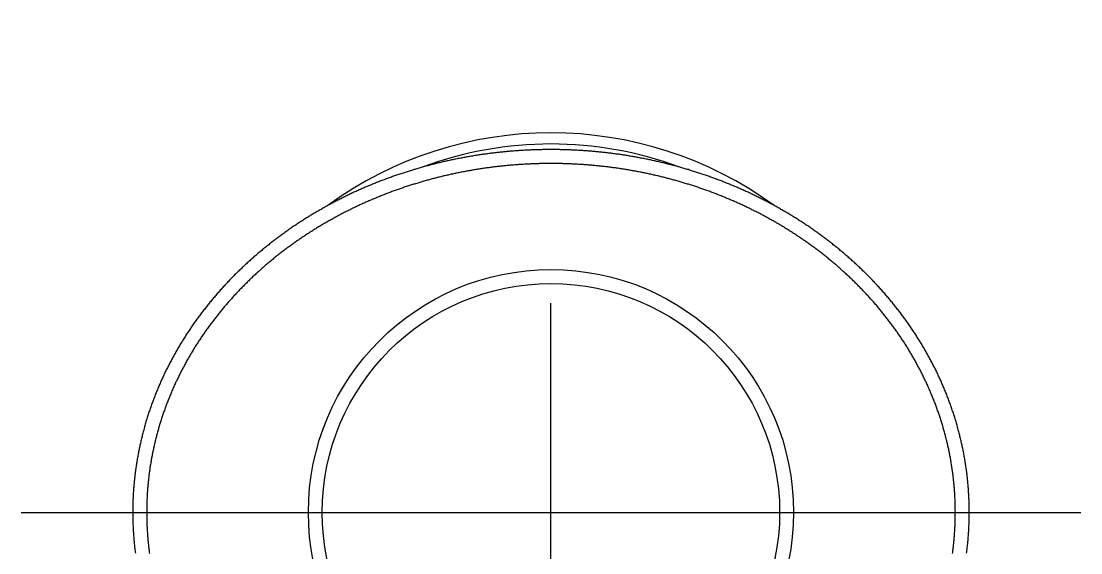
# Model space of a CAD drawing. Extents: x -35.3 to 52.3, y -45.8 to 8.8.
# Drawn here: x 33.31 to 52.31, y -0.72 to 8.8 of the extents above; entities that cross this region are included whole.
import ezdxf

# ---------------------------------------------------------------- set-up
doc = ezdxf.new("R2010")
doc.units = 0
doc.linetypes.add('CENTER', pattern=[50.8, 31.75, -6.35, 6.35, -6.35])
doc.layers.get('0').update_dxf_attribs({"linetype": 'CONTINUOUS'})
doc.layers.add('CENTER', color=1, linetype='CENTER')

msp = doc.modelspace()

# ---------------------------------------------------------------- linework, layer by layer
at = {"color": 7}
for points in [[(50.267, -0.729, 0), (50.27, -0.709, 0), (50.272, -0.688, 0), (50.275, -0.668, 0), (50.277, -0.648, 0), (50.279, -0.627, 0), (50.282, -0.607, 0), (50.284, -0.587, 0), (50.286, -0.566, 0), (50.288, -0.546, 0), (50.29, -0.525, 0), (50.292, -0.505, 0), (50.294, -0.485, 0), (50.295, -0.464, 0), (50.297, -0.444, 0), (50.298, -0.423, 0), (50.3, -0.403, 0), (50.301, -0.383, 0), (50.303, -0.362, 0), (50.304, -0.342, 0), (50.305, -0.321, 0), (50.306, -0.301, 0), (50.307, -0.281, 0), (50.308, -0.26, 0), (50.309, -0.24, 0), (50.31, -0.219, 0), (50.311, -0.199, 0), (50.312, -0.179, 0), (50.312, -0.158, 0), (50.313, -0.138, 0), (50.313, -0.117, 0), (50.314, -0.097, 0), (50.314, -0.076, 0), (50.314, -0.056, 0), (50.314, -0.036, 0), (50.314, -0.015, 0), (50.314, 0.005, 0), (50.314, 0.026, 0), (50.314, 0.046, 0), (50.314, 0.067, 0), (50.314, 0.087, 0), (50.313, 0.107, 0), (50.313, 0.128, 0), (50.312, 0.148, 0), (50.312, 0.169, 0), (50.311, 0.189, 0), (50.311, 0.209, 0), (50.31, 0.23, 0), (50.309, 0.25, 0), (50.308, 0.271, 0), (50.307, 0.291, 0), (50.306, 0.311, 0), (50.305, 0.332, 0), (50.303, 0.352, 0), (50.302, 0.372, 0), (50.301, 0.393, 0), (50.299, 0.413, 0), (50.298, 0.434, 0), (50.296, 0.454, 0), (50.294, 0.474, 0), (50.293, 0.495, 0), (50.291, 0.515, 0), (50.289, 0.535, 0), (50.287, 0.556, 0), (50.285, 0.576, 0), (50.283, 0.596, 0), (50.281, 0.617, 0), (50.278, 0.637, 0), (50.276, 0.657, 0), (50.274, 0.677, 0), (50.271, 0.698, 0), (50.269, 0.718, 0), (50.266, 0.738, 0), (50.263, 0.759, 0), (50.26, 0.779, 0), (50.258, 0.799, 0), (50.255, 0.819, 0), (50.252, 0.84, 0), (50.249, 0.86, 0), (50.245, 0.88, 0), (50.242, 0.9, 0), (50.239, 0.92, 0), (50.236, 0.941, 0), (50.232, 0.961, 0), (50.228, 0.981, 0), (50.225, 1.001, 0), (50.221, 1.021, 0), (50.218, 1.041, 0), (50.214, 1.061, 0), (50.21, 1.082, 0), (50.206, 1.102, 0), (50.202, 1.122, 0), (50.198, 1.142, 0), (50.194, 1.162, 0), (50.189, 1.182, 0), (50.185, 1.202, 0), (50.181, 1.222, 0), (50.176, 1.242, 0), (50.172, 1.262, 0), (50.167, 1.282, 0), (50.162, 1.302, 0), (50.158, 1.322, 0), (50.153, 1.342, 0), (50.148, 1.361, 0), (50.143, 1.381, 0), (50.138, 1.401, 0), (50.133, 1.421, 0), (50.128, 1.441, 0), (50.123, 1.461, 0), (50.117, 1.481, 0), (50.112, 1.5, 0), (50.106, 1.52, 0), (50.101, 1.54, 0), (50.095, 1.56, 0), (50.09, 1.579, 0), (50.084, 1.599, 0), (50.078, 1.619, 0), (50.072, 1.638, 0), (50.066, 1.658, 0), (50.06, 1.677, 0), (50.054, 1.697, 0), (50.048, 1.717, 0), (50.042, 1.736, 0), (50.036, 1.756, 0), (50.029, 1.775, 0), (50.023, 1.795, 0), (50.016, 1.814, 0), (50.01, 1.833, 0), (50.003, 1.853, 0), (49.997, 1.872, 0), (49.99, 1.892, 0), (49.983, 1.911, 0), (49.976, 1.93, 0), (49.969, 1.95, 0), (49.962, 1.969, 0), (49.955, 1.988, 0), (49.948, 2.007, 0), (49.941, 2.026, 0), (49.933, 2.046, 0), (49.926, 2.065, 0), (49.919, 2.084, 0), (49.911, 2.103, 0), (49.904, 2.122, 0), (49.896, 2.141, 0), (49.888, 2.16, 0), (49.88, 2.179, 0), (49.873, 2.198, 0), (49.865, 2.217, 0), (49.857, 2.236, 0), (49.849, 2.255, 0), (49.841, 2.273, 0), (49.833, 2.292, 0), (49.824, 2.311, 0), (49.816, 2.33, 0), (49.808, 2.348, 0), (49.799, 2.367, 0), (49.791, 2.386, 0), (49.782, 2.404, 0), (49.774, 2.423, 0), (49.765, 2.442, 0), (49.757, 2.46, 0), (49.748, 2.479, 0), (49.739, 2.497, 0), (49.73, 2.516, 0), (49.721, 2.534, 0), (49.712, 2.552, 0), (49.703, 2.571, 0), (49.694, 2.589, 0), (49.685, 2.607, 0), (49.675, 2.626, 0), (49.666, 2.644, 0), (49.657, 2.662, 0), (49.647, 2.68, 0), (49.638, 2.698, 0), (49.628, 2.716, 0), (49.618, 2.734, 0), (49.609, 2.752, 0), (49.599, 2.77, 0), (49.589, 2.788, 0), (49.58, 2.806, 0), (49.57, 2.824, 0), (49.56, 2.842, 0), (49.55, 2.86, 0), (49.539, 2.877, 0), (49.529, 2.895, 0), (49.519, 2.913, 0), (49.509, 2.93, 0), (49.499, 2.948, 0), (49.488, 2.966, 0), (49.478, 2.983, 0), (49.467, 3.001, 0), (49.457, 3.018, 0), (49.446, 3.036, 0), (49.436, 3.053, 0), (49.425, 3.07, 0), (49.414, 3.088, 0), (49.403, 3.105, 0), (49.392, 3.122, 0), (49.382, 3.139, 0), (49.371, 3.157, 0), (49.36, 3.174, 0), (49.349, 3.191, 0), (49.337, 3.208, 0), (49.326, 3.225, 0), (49.315, 3.242, 0), (49.304, 3.259, 0), (49.292, 3.276, 0), (49.281, 3.293, 0), (49.27, 3.309, 0), (49.258, 3.326, 0), (49.247, 3.343, 0), (49.235, 3.36, 0), (49.223, 3.376, 0), (49.212, 3.393, 0), (49.2, 3.409, 0), (49.188, 3.426, 0), (49.176, 3.443, 0), (49.164, 3.459, 0), (49.152, 3.475, 0), (49.14, 3.492, 0), (49.128, 3.508, 0), (49.116, 3.524, 0), (49.104, 3.541, 0), (49.092, 3.557, 0), (49.08, 3.573, 0), (49.067, 3.589, 0), (49.055, 3.605, 0), (49.043, 3.621, 0), (49.03, 3.637, 0), (49.018, 3.653, 0), (49.005, 3.669, 0), (48.993, 3.685, 0), (48.98, 3.701, 0), (48.967, 3.717, 0), (48.955, 3.733, 0), (48.942, 3.748, 0), (48.929, 3.764, 0), (48.916, 3.78, 0), (48.903, 3.795, 0), (48.89, 3.811, 0), (48.877, 3.826, 0), (48.864, 3.842, 0), (48.851, 3.857, 0), (48.838, 3.873, 0), (48.825, 3.888, 0), (48.812, 3.903, 0), (48.798, 3.919, 0), (48.785, 3.934, 0), (48.772, 3.949, 0), (48.758, 3.964, 0), (48.745, 3.979, 0), (48.731, 3.994, 0), (48.718, 4.01, 0), (48.704, 4.025, 0), (48.69, 4.039, 0), (48.677, 4.054, 0), (48.663, 4.069, 0), (48.649, 4.084, 0), (48.635, 4.099, 0), (48.621, 4.114, 0), (48.608, 4.128, 0), (48.594, 4.143, 0), (48.58, 4.158, 0), (48.566, 4.172, 0), (48.551, 4.187, 0), (48.537, 4.201, 0), (48.523, 4.216, 0), (48.509, 4.23, 0), (48.495, 4.244, 0), (48.48, 4.259, 0), (48.466, 4.273, 0), (48.452, 4.287, 0), (48.437, 4.301, 0), (48.423, 4.316, 0), (48.408, 4.33, 0), (48.394, 4.344, 0), (48.379, 4.358, 0), (48.365, 4.372, 0), (48.35, 4.386, 0), (48.335, 4.4, 0), (48.321, 4.413, 0), (48.306, 4.427, 0), (48.291, 4.441, 0), (48.276, 4.455, 0), (48.261, 4.468, 0), (48.246, 4.482, 0), (48.231, 4.496, 0), (48.216, 4.509, 0), (48.201, 4.523, 0), (48.186, 4.536, 0), (48.171, 4.55, 0), (48.156, 4.563, 0), (48.141, 4.576, 0), (48.125, 4.59, 0), (48.11, 4.603, 0), (48.095, 4.616, 0), (48.079, 4.629, 0), (48.064, 4.642, 0), (48.048, 4.655, 0), (48.033, 4.668, 0), (48.017, 4.681, 0), (48.002, 4.694, 0), (47.986, 4.707, 0), (47.971, 4.72, 0), (47.955, 4.733, 0), (47.939, 4.746, 0), (47.924, 4.758, 0), (47.908, 4.771, 0), (47.892, 4.784, 0), (47.876, 4.796, 0), (47.86, 4.809, 0), (47.844, 4.821, 0), (47.828, 4.834, 0), (47.812, 4.846, 0), (47.797, 4.859, 0), (47.781, 4.871, 0), (47.764, 4.883, 0), (47.748, 4.896, 0), (47.732, 4.908, 0), (47.716, 4.92, 0), (47.7, 4.932, 0), (47.684, 4.944, 0), (47.667, 4.956, 0), (47.651, 4.968, 0), (47.635, 4.98, 0), (47.618, 4.992, 0), (47.602, 5.004, 0), (47.585, 5.015, 0), (47.569, 5.027, 0), (47.552, 5.039, 0), (47.536, 5.05, 0), (47.519, 5.062, 0), (47.503, 5.074, 0), (47.486, 5.085, 0), (47.469, 5.097, 0), (47.453, 5.108, 0), (47.436, 5.119, 0), (47.419, 5.131, 0), (47.402, 5.142, 0), (47.386, 5.153, 0), (47.369, 5.164, 0), (47.352, 5.176, 0), (47.335, 5.187, 0), (47.318, 5.198, 0), (47.301, 5.209, 0), (47.284, 5.22, 0), (47.267, 5.231, 0), (47.25, 5.241, 0), (47.233, 5.252, 0), (47.216, 5.263, 0), (47.199, 5.274, 0), (47.181, 5.284, 0), (47.164, 5.295, 0), (47.147, 5.306, 0), (47.13, 5.316, 0), (47.113, 5.327, 0), (47.095, 5.337, 0), (47.078, 5.348, 0), (47.061, 5.358, 0), (47.043, 5.368, 0), (47.026, 5.378, 0), (47.008, 5.389, 0), (46.991, 5.399, 0), (46.974, 5.409, 0), (46.956, 5.419, 0), (46.938, 5.429, 0), (46.921, 5.439, 0), (46.903, 5.449, 0), (46.886, 5.459, 0), (46.868, 5.469, 0), (46.85, 5.479, 0), (46.833, 5.488, 0), (46.815, 5.498, 0), (46.797, 5.508, 0), (46.78, 5.517, 0), (46.762, 5.527, 0), (46.744, 5.536, 0), (46.726, 5.546, 0), (46.708, 5.555, 0), (46.691, 5.565, 0), (46.673, 5.574, 0), (46.655, 5.583, 0), (46.637, 5.592, 0), (46.619, 5.602, 0), (46.601, 5.611, 0), (46.583, 5.62, 0), (46.565, 5.629, 0), (46.547, 5.638, 0), (46.529, 5.647, 0), (46.511, 5.656, 0), (46.493, 5.665, 0), (46.474, 5.673, 0), (46.456, 5.682, 0), (46.438, 5.691, 0), (46.42, 5.7, 0), (46.402, 5.708, 0), (46.383, 5.717, 0), (46.365, 5.725, 0), (46.347, 5.734, 0), (46.329, 5.742, 0), (46.31, 5.751, 0), (46.292, 5.759, 0), (46.274, 5.767, 0), (46.255, 5.776, 0), (46.237, 5.784, 0), (46.219, 5.792, 0), (46.2, 5.8, 0), (46.182, 5.808, 0), (46.163, 5.816, 0), (46.145, 5.824, 0), (46.126, 5.832, 0), (46.108, 5.84, 0), (46.089, 5.848, 0), (46.071, 5.855, 0), (46.052, 5.863, 0), (46.034, 5.871, 0), (46.015, 5.878, 0), (45.996, 5.886, 0), (45.978, 5.894, 0), (45.959, 5.901, 0), (45.94, 5.909, 0), (45.922, 5.916, 0), (45.903, 5.923, 0), (45.884, 5.931, 0), (45.865, 5.938, 0), (45.847, 5.945, 0), (45.828, 5.952, 0), (45.809, 5.959, 0), (45.79, 5.966, 0), (45.772, 5.973, 0), (45.753, 5.98, 0), (45.734, 5.987, 0), (45.715, 5.994, 0), (45.696, 6.001, 0), (45.677, 6.008, 0), (45.658, 6.015, 0), (45.639, 6.021, 0), (45.62, 6.028, 0), (45.602, 6.035, 0), (45.583, 6.041, 0), (45.563, 6.048, 0), (45.544, 6.054, 0), (45.526, 6.061, 0), (45.506, 6.067, 0), (45.487, 6.073, 0), (45.468, 6.079, 0), (45.449, 6.086, 0), (45.43, 6.092, 0), (45.411, 6.098, 0), (45.392, 6.104, 0), (45.373, 6.11, 0), (45.354, 6.116, 0), (45.334, 6.122, 0), (45.315, 6.128, 0), (45.296, 6.134, 0), (45.277, 6.14, 0), (45.258, 6.145, 0), (45.238, 6.151, 0), (45.219, 6.157, 0), (45.2, 6.162, 0), (45.181, 6.168, 0), (45.161, 6.174, 0), (45.142, 6.179, 0), (45.123, 6.185, 0), (45.103, 6.19, 0), (45.084, 6.195, 0), (45.065, 6.201, 0), (45.045, 6.206, 0), (45.026, 6.211, 0), (45.007, 6.216, 0), (44.987, 6.221, 0), (44.968, 6.226, 0), (44.948, 6.231, 0), (44.929, 6.236, 0), (44.909, 6.241, 0), (44.89, 6.246, 0), (44.87, 6.251, 0), (44.851, 6.256, 0), (44.831, 6.261, 0), (44.812, 6.265, 0), (44.792, 6.27, 0), (44.773, 6.274, 0), (44.753, 6.279, 0), (44.734, 6.284, 0), (44.714, 6.288, 0), (44.695, 6.292, 0), (44.675, 6.297, 0), (44.656, 6.301, 0), (44.636, 6.305, 0), (44.616, 6.31, 0), (44.597, 6.314, 0), (44.577, 6.318, 0), (44.557, 6.322, 0), (44.538, 6.326, 0), (44.518, 6.33, 0), (44.498, 6.334, 0), (44.479, 6.338, 0), (44.459, 6.342, 0), (44.439, 6.346, 0), (44.42, 6.349, 0), (44.4, 6.353, 0), (44.38, 6.357, 0), (44.361, 6.36, 0), (44.341, 6.364, 0), (44.321, 6.367, 0), (44.301, 6.371, 0), (44.282, 6.374, 0), (44.262, 6.378, 0), (44.242, 6.381, 0), (44.222, 6.384, 0), (44.203, 6.388, 0), (44.183, 6.391, 0), (44.163, 6.394, 0), (44.143, 6.397, 0), (44.123, 6.4, 0), (44.103, 6.403, 0), (44.084, 6.406, 0), (44.064, 6.409, 0), (44.044, 6.412, 0), (44.024, 6.415, 0), (44.004, 6.418, 0), (43.984, 6.42, 0), (43.964, 6.423, 0), (43.944, 6.426, 0), (43.925, 6.428, 0), (43.905, 6.431, 0), (43.885, 6.433, 0), (43.865, 6.436, 0), (43.845, 6.438, 0), (43.825, 6.441, 0), (43.805, 6.443, 0), (43.785, 6.445, 0), (43.765, 6.448, 0), (43.745, 6.45, 0), (43.725, 6.452, 0), (43.706, 6.454, 0), (43.685, 6.456, 0), (43.666, 6.458, 0), (43.646, 6.46, 0), (43.626, 6.462, 0), (43.606, 6.464, 0), (43.586, 6.466, 0), (43.566, 6.467, 0), (43.546, 6.469, 0), (43.526, 6.471, 0), (43.506, 6.472, 0), (43.486, 6.474, 0), (43.466, 6.475, 0), (43.446, 6.477, 0), (43.426, 6.478, 0), (43.406, 6.48, 0), (43.386, 6.481, 0), (43.366, 6.482, 0), (43.346, 6.484, 0), (43.326, 6.485, 0), (43.306, 6.486, 0), (43.286, 6.487, 0), (43.266, 6.488, 0), (43.246, 6.489, 0), (43.225, 6.49, 0), (43.206, 6.491, 0), (43.185, 6.492, 0), (43.165, 6.493, 0), (43.145, 6.494, 0), (43.125, 6.494, 0), (43.105, 6.495, 0), (43.085, 6.496, 0), (43.065, 6.496, 0), (43.045, 6.497, 0), (43.025, 6.497, 0), (43.005, 6.498, 0), (42.985, 6.498, 0), (42.965, 6.499, 0), (42.945, 6.499, 0), (42.925, 6.499, 0), (42.905, 6.5, 0), (42.885, 6.5, 0), (42.865, 6.5, 0), (42.845, 6.5, 0), (42.825, 6.5, 0), (42.804, 6.5, 0), (42.784, 6.5, 0), (42.764, 6.5, 0), (42.744, 6.5, 0), (42.724, 6.5, 0), (42.704, 6.499, 0), (42.684, 6.499, 0), (42.664, 6.499, 0), (42.644, 6.498, 0), (42.624, 6.498, 0), (42.604, 6.497, 0), (42.584, 6.497, 0), (42.564, 6.496, 0), (42.544, 6.496, 0), (42.524, 6.495, 0), (42.504, 6.494, 0), (42.484, 6.494, 0), (42.464, 6.493, 0), (42.444, 6.492, 0), (42.423, 6.491, 0), (42.403, 6.49, 0), (42.383, 6.489, 0), (42.363, 6.488, 0), (42.343, 6.487, 0), (42.323, 6.486, 0), (42.303, 6.485, 0), (42.283, 6.484, 0), (42.263, 6.482, 0), (42.243, 6.481, 0), (42.223, 6.48, 0), (42.203, 6.478, 0), (42.183, 6.477, 0), (42.163, 6.475, 0), (42.143, 6.474, 0), (42.123, 6.472, 0), (42.103, 6.471, 0), (42.083, 6.469, 0), (42.063, 6.467, 0), (42.043, 6.466, 0), (42.023, 6.464, 0), (42.003, 6.462, 0), (41.983, 6.46, 0), (41.963, 6.458, 0), (41.943, 6.456, 0), (41.923, 6.454, 0), (41.904, 6.452, 0), (41.883, 6.45, 0), (41.864, 6.448, 0), (41.844, 6.445, 0), (41.824, 6.443, 0), (41.804, 6.441, 0), (41.784, 6.438, 0), (41.764, 6.436, 0), (41.744, 6.433, 0), (41.724, 6.431, 0), (41.704, 6.428, 0), (41.684, 6.426, 0), (41.664, 6.423, 0), (41.645, 6.42, 0), (41.625, 6.418, 0), (41.605, 6.415, 0), (41.585, 6.412, 0), (41.565, 6.409, 0), (41.545, 6.406, 0), (41.526, 6.403, 0), (41.506, 6.4, 0), (41.486, 6.397, 0), (41.466, 6.394, 0), (41.446, 6.391, 0), (41.426, 6.388, 0), (41.407, 6.384, 0), (41.387, 6.381, 0), (41.367, 6.378, 0), (41.347, 6.374, 0), (41.328, 6.371, 0), (41.308, 6.367, 0), (41.288, 6.364, 0), (41.268, 6.36, 0), (41.249, 6.357, 0), (41.229, 6.353, 0), (41.209, 6.349, 0), (41.19, 6.346, 0), (41.17, 6.342, 0), (41.15, 6.338, 0), (41.13, 6.334, 0), (41.111, 6.33, 0), (41.091, 6.326, 0), (41.072, 6.322, 0), (41.052, 6.318, 0), (41.032, 6.314, 0), (41.013, 6.31, 0), (40.993, 6.305, 0), (40.973, 6.301, 0), (40.954, 6.297, 0), (40.934, 6.292, 0), (40.915, 6.288, 0), (40.895, 6.284, 0), (40.876, 6.279, 0), (40.856, 6.274, 0), (40.837, 6.27, 0), (40.817, 6.265, 0), (40.797, 6.261, 0), (40.778, 6.256, 0), (40.758, 6.251, 0), (40.739, 6.246, 0), (40.719, 6.241, 0), (40.7, 6.236, 0), (40.681, 6.231, 0), (40.661, 6.226, 0), (40.642, 6.221, 0), (40.622, 6.216, 0), (40.603, 6.211, 0), (40.584, 6.206, 0), (40.564, 6.201, 0), (40.545, 6.195, 0), (40.526, 6.19, 0), (40.506, 6.185, 0), (40.487, 6.179, 0), (40.468, 6.174, 0), (40.448, 6.168, 0), (40.429, 6.162, 0), (40.41, 6.157, 0), (40.391, 6.151, 0), (40.371, 6.145, 0), (40.352, 6.14, 0), (40.333, 6.134, 0), (40.314, 6.128, 0), (40.294, 6.122, 0), (40.275, 6.116, 0), (40.256, 6.11, 0), (40.237, 6.104, 0), (40.218, 6.098, 0), (40.199, 6.092, 0), (40.18, 6.086, 0), (40.161, 6.079, 0), (40.142, 6.073, 0), (40.123, 6.067, 0), (40.103, 6.061, 0), (40.084, 6.054, 0), (40.065, 6.048, 0), (40.046, 6.041, 0), (40.027, 6.035, 0), (40.008, 6.028, 0), (39.989, 6.021, 0), (39.971, 6.015, 0), (39.952, 6.008, 0), (39.933, 6.001, 0), (39.914, 5.994, 0), (39.895, 5.987, 0), (39.876, 5.98, 0), (39.857, 5.973, 0), (39.839, 5.966, 0), (39.82, 5.959, 0), (39.801, 5.952, 0), (39.782, 5.945, 0), (39.763, 5.938, 0), (39.745, 5.931, 0), (39.726, 5.923, 0), (39.707, 5.916, 0), (39.688, 5.909, 0), (39.67, 5.901, 0), (39.651, 5.894, 0), (39.633, 5.886, 0), (39.614, 5.878, 0), (39.595, 5.871, 0), (39.577, 5.863, 0), (39.558, 5.855, 0), (39.54, 5.848, 0), (39.521, 5.84, 0), (39.502, 5.832, 0), (39.484, 5.824, 0), (39.466, 5.816, 0), (39.447, 5.808, 0), (39.429, 5.8, 0), (39.41, 5.792, 0), (39.392, 5.784, 0), (39.373, 5.776, 0), (39.355, 5.767, 0), (39.337, 5.759, 0), (39.318, 5.751, 0), (39.3, 5.742, 0), (39.282, 5.734, 0), (39.264, 5.725, 0), (39.245, 5.717, 0), (39.227, 5.708, 0), (39.209, 5.7, 0), (39.191, 5.691, 0), (39.173, 5.682, 0), (39.154, 5.673, 0), (39.136, 5.665, 0), (39.118, 5.656, 0), (39.1, 5.647, 0), (39.082, 5.638, 0), (39.064, 5.629, 0), (39.046, 5.62, 0), (39.028, 5.611, 0), (39.01, 5.602, 0), (38.992, 5.593, 0), (38.974, 5.583, 0), (38.956, 5.574, 0), (38.938, 5.565, 0), (38.921, 5.555, 0), (38.903, 5.546, 0), (38.885, 5.536, 0), (38.867, 5.527, 0), (38.849, 5.517, 0), (38.832, 5.508, 0), (38.814, 5.498, 0), (38.796, 5.488, 0), (38.779, 5.479, 0), (38.761, 5.469, 0), (38.743, 5.459, 0), (38.726, 5.449, 0), (38.708, 5.439, 0), (38.691, 5.429, 0), (38.673, 5.419, 0), (38.656, 5.409, 0), (38.638, 5.399, 0), (38.62, 5.389, 0), (38.603, 5.379, 0), (38.586, 5.368, 0), (38.568, 5.358, 0), (38.551, 5.348, 0), (38.534, 5.337, 0), (38.516, 5.327, 0), (38.499, 5.316, 0), (38.482, 5.306, 0), (38.465, 5.295, 0), (38.447, 5.284, 0), (38.43, 5.274, 0), (38.413, 5.263, 0), (38.396, 5.252, 0), (38.379, 5.241, 0), (38.362, 5.231, 0), (38.345, 5.22, 0), (38.328, 5.209, 0), (38.311, 5.198, 0), (38.294, 5.187, 0), (38.277, 5.176, 0), (38.26, 5.164, 0), (38.243, 5.153, 0), (38.227, 5.142, 0), (38.21, 5.131, 0), (38.193, 5.119, 0), (38.176, 5.108, 0), (38.16, 5.097, 0), (38.143, 5.085, 0), (38.126, 5.074, 0), (38.11, 5.062, 0), (38.093, 5.05, 0), (38.077, 5.039, 0), (38.06, 5.027, 0), (38.044, 5.015, 0), (38.027, 5.004, 0), (38.011, 4.992, 0), (37.994, 4.98, 0), (37.978, 4.968, 0), (37.962, 4.956, 0), (37.945, 4.944, 0), (37.929, 4.932, 0), (37.913, 4.92, 0), (37.897, 4.908, 0), (37.881, 4.895, 0), (37.864, 4.883, 0), (37.849, 4.871, 0), (37.832, 4.859, 0), (37.816, 4.846, 0), (37.8, 4.834, 0), (37.785, 4.821, 0), (37.769, 4.809, 0), (37.753, 4.796, 0), (37.737, 4.784, 0), (37.721, 4.771, 0), (37.705, 4.758, 0), (37.69, 4.746, 0), (37.674, 4.733, 0), (37.658, 4.72, 0), (37.643, 4.707, 0), (37.627, 4.694, 0), (37.611, 4.681, 0), (37.596, 4.669, 0), (37.581, 4.655, 0), (37.565, 4.642, 0), (37.55, 4.629, 0), (37.534, 4.616, 0), (37.519, 4.603, 0), (37.504, 4.59, 0), (37.488, 4.576, 0), (37.473, 4.563, 0), (37.458, 4.55, 0), (37.443, 4.536, 0), (37.428, 4.523, 0), (37.413, 4.509, 0), (37.398, 4.496, 0), (37.383, 4.482, 0), (37.368, 4.468, 0), (37.353, 4.455, 0), (37.338, 4.441, 0), (37.323, 4.427, 0), (37.308, 4.413, 0), (37.294, 4.4, 0), (37.279, 4.386, 0), (37.264, 4.372, 0), (37.25, 4.358, 0), (37.235, 4.344, 0), (37.221, 4.33, 0), (37.206, 4.316, 0), (37.192, 4.301, 0), (37.177, 4.287, 0), (37.163, 4.273, 0), (37.148, 4.259, 0), (37.134, 4.244, 0), (37.12, 4.23, 0), (37.106, 4.216, 0), (37.092, 4.201, 0), (37.078, 4.187, 0), (37.063, 4.172, 0), (37.049, 4.158, 0), (37.035, 4.143, 0), (37.021, 4.128, 0), (37.008, 4.114, 0), (36.994, 4.099, 0), (36.98, 4.084, 0), (36.966, 4.069, 0), (36.952, 4.054, 0), (36.939, 4.039, 0), (36.925, 4.025, 0), (36.911, 4.01, 0), (36.898, 3.994, 0), (36.884, 3.979, 0), (36.871, 3.964, 0), (36.857, 3.949, 0), (36.844, 3.934, 0), (36.831, 3.919, 0), (36.817, 3.903, 0), (36.804, 3.888, 0), (36.791, 3.873, 0), (36.778, 3.857, 0), (36.765, 3.842, 0), (36.752, 3.826, 0), (36.739, 3.811, 0), (36.726, 3.795, 0), (36.713, 3.78, 0), (36.7, 3.764, 0), (36.687, 3.748, 0), (36.674, 3.733, 0), (36.662, 3.717, 0), (36.649, 3.701, 0), (36.636, 3.685, 0), (36.624, 3.669, 0), (36.611, 3.653, 0), (36.599, 3.637, 0), (36.586, 3.621, 0), (36.574, 3.605, 0), (36.562, 3.589, 0), (36.549, 3.573, 0), (36.537, 3.557, 0), (36.525, 3.541, 0), (36.513, 3.524, 0), (36.501, 3.508, 0), (36.489, 3.492, 0), (36.477, 3.475, 0), (36.465, 3.459, 0), (36.453, 3.442, 0), (36.441, 3.426, 0), (36.429, 3.409, 0), (36.417, 3.393, 0), (36.406, 3.376, 0), (36.394, 3.36, 0), (36.382, 3.343, 0), (36.371, 3.326, 0), (36.359, 3.309, 0), (36.348, 3.292, 0), (36.337, 3.276, 0), (36.325, 3.259, 0), (36.314, 3.242, 0), (36.303, 3.225, 0), (36.291, 3.208, 0), (36.28, 3.191, 0), (36.269, 3.174, 0), (36.258, 3.156, 0), (36.247, 3.139, 0), (36.236, 3.122, 0), (36.225, 3.105, 0), (36.215, 3.088, 0), (36.204, 3.07, 0), (36.193, 3.053, 0), (36.183, 3.035, 0), (36.172, 3.018, 0), (36.161, 3.001, 0), (36.151, 2.983, 0), (36.141, 2.966, 0), (36.13, 2.948, 0), (36.12, 2.93, 0), (36.11, 2.913, 0), (36.099, 2.895, 0), (36.089, 2.877, 0), (36.079, 2.86, 0), (36.069, 2.842, 0), (36.059, 2.824, 0), (36.049, 2.806, 0), (36.039, 2.788, 0), (36.03, 2.77, 0), (36.02, 2.752, 0), (36.01, 2.734, 0), (36.001, 2.716, 0), (35.991, 2.698, 0), (35.982, 2.68, 0), (35.972, 2.662, 0), (35.963, 2.644, 0), (35.953, 2.625, 0), (35.944, 2.607, 0), (35.935, 2.589, 0), (35.926, 2.571, 0), (35.917, 2.552, 0), (35.908, 2.534, 0), (35.899, 2.516, 0), (35.89, 2.497, 0), (35.881, 2.479, 0), (35.872, 2.46, 0), (35.864, 2.442, 0), (35.855, 2.423, 0), (35.846, 2.404, 0), (35.838, 2.386, 0), (35.83, 2.367, 0), (35.821, 2.349, 0), (35.813, 2.33, 0), (35.804, 2.311, 0), (35.796, 2.292, 0), (35.788, 2.273, 0), (35.78, 2.255, 0), (35.772, 2.236, 0), (35.764, 2.217, 0), (35.756, 2.198, 0), (35.748, 2.179, 0), (35.741, 2.16, 0), (35.733, 2.141, 0), (35.725, 2.122, 0), (35.718, 2.103, 0), (35.71, 2.084, 0), (35.703, 2.065, 0), (35.696, 2.046, 0), (35.688, 2.026, 0), (35.681, 2.007, 0), (35.674, 1.988, 0), (35.667, 1.969, 0), (35.66, 1.95, 0), (35.653, 1.93, 0), (35.646, 1.911, 0), (35.639, 1.892, 0), (35.632, 1.872, 0), (35.626, 1.853, 0), (35.619, 1.833, 0), (35.612, 1.814, 0), (35.606, 1.795, 0), (35.6, 1.775, 0), (35.593, 1.756, 0), (35.587, 1.736, 0), (35.581, 1.717, 0), (35.575, 1.697, 0), (35.569, 1.677, 0), (35.563, 1.658, 0), (35.557, 1.638, 0), (35.551, 1.619, 0), (35.545, 1.599, 0), (35.539, 1.579, 0), (35.534, 1.559, 0), (35.528, 1.54, 0), (35.523, 1.52, 0), (35.517, 1.5, 0), (35.512, 1.48, 0), (35.506, 1.461, 0), (35.501, 1.441, 0), (35.496, 1.421, 0), (35.491, 1.401, 0), (35.486, 1.381, 0), (35.481, 1.361, 0), (35.476, 1.342, 0), (35.471, 1.322, 0), (35.466, 1.302, 0), (35.462, 1.282, 0), (35.457, 1.262, 0), (35.453, 1.242, 0), (35.448, 1.222, 0), (35.444, 1.202, 0), (35.44, 1.182, 0), (35.435, 1.162, 0), (35.431, 1.142, 0), (35.427, 1.122, 0), (35.423, 1.102, 0), (35.419, 1.082, 0), (35.415, 1.061, 0), (35.411, 1.041, 0), (35.408, 1.021, 0), (35.404, 1.001, 0), (35.4, 0.981, 0), (35.397, 0.961, 0), (35.393, 0.941, 0), (35.39, 0.92, 0), (35.387, 0.9, 0), (35.383, 0.88, 0), (35.38, 0.86, 0), (35.377, 0.84, 0), (35.374, 0.819, 0), (35.371, 0.799, 0), (35.368, 0.779, 0), (35.366, 0.759, 0), (35.363, 0.738, 0), (35.36, 0.718, 0), (35.358, 0.698, 0), (35.355, 0.678, 0), (35.353, 0.657, 0), (35.351, 0.637, 0), (35.348, 0.617, 0), (35.346, 0.596, 0), (35.344, 0.576, 0), (35.342, 0.556, 0), (35.34, 0.535, 0), (35.338, 0.515, 0), (35.336, 0.495, 0), (35.334, 0.474, 0), (35.333, 0.454, 0), (35.331, 0.434, 0), (35.33, 0.413, 0), (35.328, 0.393, 0), (35.327, 0.372, 0), (35.325, 0.352, 0), (35.324, 0.332, 0), (35.323, 0.311, 0), (35.322, 0.291, 0), (35.321, 0.27, 0), (35.32, 0.25, 0), (35.319, 0.23, 0), (35.318, 0.209, 0), (35.318, 0.189, 0), (35.317, 0.168, 0), (35.316, 0.148, 0), (35.316, 0.128, 0), (35.316, 0.107, 0), (35.315, 0.087, 0), (35.315, 0.066, 0), (35.315, 0.046, 0), (35.315, 0.026, 0), (35.315, 0.005, 0), (35.315, -0.015, 0), (35.315, -0.036, 0), (35.315, -0.056, 0), (35.315, -0.077, 0), (35.315, -0.097, 0), (35.316, -0.117, 0), (35.316, -0.138, 0), (35.317, -0.158, 0), (35.317, -0.179, 0), (35.318, -0.199, 0), (35.319, -0.219, 0), (35.32, -0.24, 0), (35.321, -0.26, 0), (35.322, -0.281, 0), (35.322, -0.301, 0), (35.324, -0.321, 0), (35.325, -0.342, 0), (35.326, -0.362, 0), (35.328, -0.383, 0), (35.329, -0.403, 0), (35.33, -0.423, 0), (35.332, -0.444, 0), (35.334, -0.464, 0), (35.335, -0.485, 0), (35.337, -0.505, 0), (35.339, -0.525, 0), (35.341, -0.546, 0), (35.343, -0.566, 0), (35.345, -0.587, 0), (35.347, -0.607, 0), (35.349, -0.627, 0), (35.352, -0.648, 0), (35.354, -0.668, 0), (35.357, -0.688, 0), (35.359, -0.709, 0), (35.362, -0.729, 0)], [(50.014, -0.736, 0), (50.017, -0.716, 0), (50.019, -0.697, 0), (50.022, -0.677, 0), (50.024, -0.658, 0), (50.026, -0.638, 0), (50.029, -0.619, 0), (50.031, -0.599, 0), (50.033, -0.58, 0), (50.035, -0.561, 0), (50.037, -0.541, 0), (50.039, -0.522, 0), (50.041, -0.502, 0), (50.043, -0.483, 0), (50.044, -0.463, 0), (50.046, -0.444, 0), (50.048, -0.424, 0), (50.049, -0.405, 0), (50.051, -0.385, 0), (50.052, -0.366, 0), (50.053, -0.346, 0), (50.054, -0.327, 0), (50.056, -0.307, 0), (50.057, -0.288, 0), (50.058, -0.268, 0), (50.059, -0.249, 0), (50.06, -0.229, 0), (50.06, -0.21, 0), (50.061, -0.19, 0), (50.062, -0.171, 0), (50.062, -0.151, 0), (50.063, -0.132, 0), (50.063, -0.112, 0), (50.064, -0.093, 0), (50.064, -0.073, 0), (50.064, -0.054, 0), (50.064, -0.034, 0), (50.064, -0.014, 0), (50.065, 0.005, 0), (50.064, 0.025, 0), (50.064, 0.044, 0), (50.064, 0.064, 0), (50.064, 0.083, 0), (50.063, 0.103, 0), (50.063, 0.122, 0), (50.063, 0.142, 0), (50.062, 0.161, 0), (50.061, 0.181, 0), (50.061, 0.2, 0), (50.06, 0.22, 0), (50.059, 0.239, 0), (50.058, 0.259, 0), (50.057, 0.278, 0), (50.056, 0.297, 0), (50.055, 0.317, 0), (50.054, 0.336, 0), (50.053, 0.356, 0), (50.051, 0.375, 0), (50.05, 0.395, 0), (50.048, 0.414, 0), (50.047, 0.434, 0), (50.045, 0.453, 0), (50.044, 0.473, 0), (50.042, 0.492, 0), (50.04, 0.512, 0), (50.038, 0.531, 0), (50.036, 0.55, 0), (50.034, 0.57, 0), (50.032, 0.589, 0), (50.03, 0.609, 0), (50.028, 0.628, 0), (50.025, 0.647, 0), (50.023, 0.667, 0), (50.021, 0.686, 0), (50.018, 0.706, 0), (50.016, 0.725, 0), (50.013, 0.744, 0), (50.01, 0.764, 0), (50.007, 0.783, 0), (50.004, 0.802, 0), (50.002, 0.822, 0), (49.998, 0.841, 0), (49.995, 0.86, 0), (49.992, 0.88, 0), (49.989, 0.899, 0), (49.986, 0.918, 0), (49.982, 0.938, 0), (49.979, 0.957, 0), (49.975, 0.976, 0), (49.972, 0.995, 0), (49.968, 1.015, 0), (49.965, 1.034, 0), (49.961, 1.053, 0), (49.957, 1.072, 0), (49.953, 1.091, 0), (49.949, 1.111, 0), (49.945, 1.13, 0), (49.941, 1.149, 0), (49.937, 1.168, 0), (49.932, 1.187, 0), (49.928, 1.206, 0), (49.924, 1.225, 0), (49.919, 1.244, 0), (49.915, 1.263, 0), (49.91, 1.282, 0), (49.905, 1.302, 0), (49.901, 1.321, 0), (49.896, 1.34, 0), (49.891, 1.359, 0), (49.886, 1.377, 0), (49.881, 1.396, 0), (49.876, 1.415, 0), (49.871, 1.434, 0), (49.865, 1.453, 0), (49.86, 1.472, 0), (49.855, 1.491, 0), (49.849, 1.51, 0), (49.844, 1.529, 0), (49.839, 1.547, 0), (49.833, 1.566, 0), (49.827, 1.585, 0), (49.822, 1.604, 0), (49.816, 1.623, 0), (49.81, 1.641, 0), (49.804, 1.66, 0), (49.798, 1.679, 0), (49.792, 1.697, 0), (49.786, 1.716, 0), (49.779, 1.735, 0), (49.773, 1.753, 0), (49.767, 1.772, 0), (49.76, 1.79, 0), (49.754, 1.809, 0), (49.747, 1.827, 0), (49.741, 1.846, 0), (49.734, 1.864, 0), (49.727, 1.883, 0), (49.721, 1.901, 0), (49.714, 1.92, 0), (49.707, 1.938, 0), (49.7, 1.956, 0), (49.693, 1.975, 0), (49.686, 1.993, 0), (49.678, 2.011, 0), (49.671, 2.029, 0), (49.664, 2.048, 0), (49.657, 2.066, 0), (49.649, 2.084, 0), (49.642, 2.102, 0), (49.634, 2.12, 0), (49.627, 2.138, 0), (49.619, 2.156, 0), (49.611, 2.175, 0), (49.603, 2.193, 0), (49.596, 2.211, 0), (49.587, 2.228, 0), (49.58, 2.246, 0), (49.572, 2.264, 0), (49.563, 2.282, 0), (49.555, 2.3, 0), (49.547, 2.318, 0), (49.539, 2.336, 0), (49.53, 2.353, 0), (49.522, 2.371, 0), (49.514, 2.389, 0), (49.505, 2.407, 0), (49.496, 2.424, 0), (49.488, 2.442, 0), (49.479, 2.459, 0), (49.47, 2.477, 0), (49.462, 2.495, 0), (49.453, 2.512, 0), (49.444, 2.529, 0), (49.435, 2.547, 0), (49.426, 2.564, 0), (49.416, 2.582, 0), (49.407, 2.599, 0), (49.398, 2.616, 0), (49.389, 2.634, 0), (49.38, 2.651, 0), (49.37, 2.668, 0), (49.361, 2.685, 0), (49.351, 2.702, 0), (49.342, 2.72, 0), (49.332, 2.737, 0), (49.322, 2.754, 0), (49.313, 2.771, 0), (49.303, 2.788, 0), (49.293, 2.805, 0), (49.283, 2.822, 0), (49.273, 2.838, 0), (49.263, 2.855, 0), (49.253, 2.872, 0), (49.243, 2.889, 0), (49.233, 2.906, 0), (49.223, 2.922, 0), (49.212, 2.939, 0), (49.202, 2.956, 0), (49.192, 2.972, 0), (49.181, 2.989, 0), (49.171, 3.005, 0), (49.16, 3.022, 0), (49.15, 3.038, 0), (49.139, 3.055, 0), (49.128, 3.071, 0), (49.117, 3.087, 0), (49.107, 3.104, 0), (49.096, 3.12, 0), (49.085, 3.136, 0), (49.074, 3.152, 0), (49.063, 3.168, 0), (49.052, 3.185, 0), (49.041, 3.201, 0), (49.03, 3.217, 0), (49.019, 3.233, 0), (49.007, 3.249, 0), (48.996, 3.265, 0), (48.985, 3.281, 0), (48.973, 3.296, 0), (48.962, 3.312, 0), (48.95, 3.328, 0), (48.939, 3.344, 0), (48.927, 3.359, 0), (48.916, 3.375, 0), (48.904, 3.391, 0), (48.892, 3.406, 0), (48.881, 3.422, 0), (48.869, 3.437, 0), (48.857, 3.453, 0), (48.845, 3.468, 0), (48.833, 3.484, 0), (48.821, 3.499, 0), (48.809, 3.514, 0), (48.797, 3.53, 0), (48.785, 3.545, 0), (48.773, 3.56, 0), (48.76, 3.575, 0), (48.748, 3.59, 0), (48.736, 3.606, 0), (48.723, 3.621, 0), (48.711, 3.636, 0), (48.698, 3.651, 0), (48.686, 3.666, 0), (48.673, 3.68, 0), (48.661, 3.695, 0), (48.648, 3.71, 0), (48.635, 3.725, 0), (48.623, 3.74, 0), (48.61, 3.754, 0), (48.597, 3.769, 0), (48.584, 3.784, 0), (48.571, 3.798, 0), (48.558, 3.813, 0), (48.545, 3.827, 0), (48.532, 3.842, 0), (48.519, 3.856, 0), (48.506, 3.871, 0), (48.493, 3.885, 0), (48.48, 3.899, 0), (48.466, 3.914, 0), (48.453, 3.928, 0), (48.44, 3.942, 0), (48.426, 3.956, 0), (48.413, 3.97, 0), (48.399, 3.984, 0), (48.386, 3.998, 0), (48.372, 4.012, 0), (48.359, 4.026, 0), (48.345, 4.04, 0), (48.331, 4.054, 0), (48.318, 4.068, 0), (48.304, 4.082, 0), (48.29, 4.096, 0), (48.276, 4.109, 0), (48.262, 4.123, 0), (48.248, 4.137, 0), (48.234, 4.15, 0), (48.22, 4.164, 0), (48.206, 4.177, 0), (48.192, 4.191, 0), (48.178, 4.204, 0), (48.164, 4.218, 0), (48.15, 4.231, 0), (48.135, 4.244, 0), (48.121, 4.258, 0), (48.107, 4.271, 0), (48.092, 4.284, 0), (48.078, 4.297, 0), (48.063, 4.31, 0), (48.049, 4.323, 0), (48.035, 4.336, 0), (48.02, 4.349, 0), (48.005, 4.362, 0), (47.991, 4.375, 0), (47.976, 4.388, 0), (47.961, 4.401, 0), (47.947, 4.414, 0), (47.932, 4.426, 0), (47.917, 4.439, 0), (47.902, 4.452, 0), (47.887, 4.464, 0), (47.872, 4.477, 0), (47.857, 4.49, 0), (47.842, 4.502, 0), (47.827, 4.515, 0), (47.812, 4.527, 0), (47.797, 4.539, 0), (47.782, 4.552, 0), (47.767, 4.564, 0), (47.752, 4.576, 0), (47.736, 4.588, 0), (47.721, 4.6, 0), (47.706, 4.613, 0), (47.69, 4.625, 0), (47.675, 4.637, 0), (47.659, 4.649, 0), (47.644, 4.661, 0), (47.629, 4.673, 0), (47.613, 4.684, 0), (47.597, 4.696, 0), (47.582, 4.708, 0), (47.566, 4.72, 0), (47.55, 4.731, 0), (47.535, 4.743, 0), (47.519, 4.755, 0), (47.503, 4.766, 0), (47.487, 4.778, 0), (47.472, 4.789, 0), (47.456, 4.801, 0), (47.44, 4.812, 0), (47.424, 4.823, 0), (47.408, 4.835, 0), (47.392, 4.846, 0), (47.376, 4.857, 0), (47.36, 4.868, 0), (47.344, 4.879, 0), (47.328, 4.89, 0), (47.312, 4.901, 0), (47.296, 4.912, 0), (47.279, 4.923, 0), (47.263, 4.934, 0), (47.247, 4.945, 0), (47.231, 4.956, 0), (47.214, 4.967, 0), (47.198, 4.977, 0), (47.182, 4.988, 0), (47.165, 4.999, 0), (47.149, 5.009, 0), (47.132, 5.02, 0), (47.116, 5.03, 0), (47.099, 5.041, 0), (47.083, 5.051, 0), (47.066, 5.062, 0), (47.05, 5.072, 0), (47.033, 5.082, 0), (47.016, 5.093, 0), (47, 5.103, 0), (46.983, 5.113, 0), (46.966, 5.123, 0), (46.95, 5.133, 0), (46.933, 5.143, 0), (46.916, 5.153, 0), (46.899, 5.163, 0), (46.882, 5.173, 0), (46.865, 5.183, 0), (46.849, 5.192, 0), (46.832, 5.202, 0), (46.815, 5.212, 0), (46.798, 5.222, 0), (46.781, 5.231, 0), (46.764, 5.241, 0), (46.746, 5.25, 0), (46.729, 5.26, 0), (46.712, 5.269, 0), (46.695, 5.279, 0), (46.678, 5.288, 0), (46.661, 5.297, 0), (46.644, 5.307, 0), (46.627, 5.316, 0), (46.609, 5.325, 0), (46.592, 5.334, 0), (46.575, 5.343, 0), (46.557, 5.352, 0), (46.54, 5.361, 0), (46.523, 5.37, 0), (46.505, 5.379, 0), (46.488, 5.388, 0), (46.47, 5.397, 0), (46.453, 5.405, 0), (46.435, 5.414, 0), (46.418, 5.423, 0), (46.401, 5.431, 0), (46.383, 5.44, 0), (46.365, 5.449, 0), (46.348, 5.457, 0), (46.33, 5.465, 0), (46.313, 5.474, 0), (46.295, 5.482, 0), (46.277, 5.49, 0), (46.26, 5.499, 0), (46.242, 5.507, 0), (46.224, 5.515, 0), (46.207, 5.523, 0), (46.189, 5.531, 0), (46.171, 5.539, 0), (46.153, 5.547, 0), (46.135, 5.555, 0), (46.118, 5.563, 0), (46.1, 5.571, 0), (46.082, 5.579, 0), (46.064, 5.587, 0), (46.046, 5.594, 0), (46.028, 5.602, 0), (46.01, 5.61, 0), (45.992, 5.617, 0), (45.974, 5.625, 0), (45.956, 5.632, 0), (45.938, 5.64, 0), (45.92, 5.647, 0), (45.902, 5.654, 0), (45.884, 5.662, 0), (45.866, 5.669, 0), (45.848, 5.676, 0), (45.83, 5.683, 0), (45.812, 5.69, 0), (45.794, 5.698, 0), (45.776, 5.705, 0), (45.757, 5.712, 0), (45.739, 5.719, 0), (45.721, 5.725, 0), (45.703, 5.732, 0), (45.684, 5.739, 0), (45.666, 5.746, 0), (45.648, 5.753, 0), (45.63, 5.759, 0), (45.611, 5.766, 0), (45.593, 5.772, 0), (45.575, 5.779, 0), (45.556, 5.786, 0), (45.538, 5.792, 0), (45.52, 5.798, 0), (45.501, 5.805, 0), (45.483, 5.811, 0), (45.464, 5.817, 0), (45.446, 5.824, 0), (45.427, 5.83, 0), (45.409, 5.836, 0), (45.39, 5.842, 0), (45.372, 5.848, 0), (45.353, 5.854, 0), (45.335, 5.86, 0), (45.316, 5.866, 0), (45.298, 5.872, 0), (45.279, 5.878, 0), (45.261, 5.883, 0), (45.242, 5.889, 0), (45.223, 5.895, 0), (45.205, 5.9, 0), (45.186, 5.906, 0), (45.167, 5.911, 0), (45.149, 5.917, 0), (45.13, 5.922, 0), (45.111, 5.928, 0), (45.093, 5.933, 0), (45.074, 5.939, 0), (45.055, 5.944, 0), (45.036, 5.949, 0), (45.018, 5.954, 0), (44.999, 5.959, 0), (44.98, 5.964, 0), (44.961, 5.97, 0), (44.943, 5.975, 0), (44.924, 5.979, 0), (44.905, 5.984, 0), (44.886, 5.989, 0), (44.867, 5.994, 0), (44.848, 5.999, 0), (44.829, 6.004, 0), (44.81, 6.008, 0), (44.792, 6.013, 0), (44.773, 6.018, 0), (44.754, 6.022, 0), (44.735, 6.027, 0), (44.716, 6.031, 0), (44.697, 6.035, 0), (44.678, 6.04, 0), (44.659, 6.044, 0), (44.64, 6.048, 0), (44.621, 6.053, 0), (44.602, 6.057, 0), (44.583, 6.061, 0), (44.564, 6.065, 0), (44.545, 6.069, 0), (44.526, 6.073, 0), (44.507, 6.077, 0), (44.488, 6.081, 0), (44.469, 6.085, 0), (44.45, 6.089, 0), (44.43, 6.093, 0), (44.411, 6.096, 0), (44.392, 6.1, 0), (44.373, 6.104, 0), (44.354, 6.107, 0), (44.335, 6.111, 0), (44.316, 6.114, 0), (44.297, 6.118, 0), (44.277, 6.121, 0), (44.258, 6.125, 0), (44.239, 6.128, 0), (44.22, 6.131, 0), (44.201, 6.135, 0), (44.181, 6.138, 0), (44.162, 6.141, 0), (44.143, 6.144, 0), (44.124, 6.147, 0), (44.105, 6.15, 0), (44.085, 6.153, 0), (44.066, 6.156, 0), (44.047, 6.159, 0), (44.028, 6.162, 0), (44.008, 6.165, 0), (43.989, 6.167, 0), (43.97, 6.17, 0), (43.95, 6.173, 0), (43.931, 6.175, 0), (43.912, 6.178, 0), (43.892, 6.18, 0), (43.873, 6.183, 0), (43.854, 6.185, 0), (43.834, 6.188, 0), (43.815, 6.19, 0), (43.796, 6.192, 0), (43.776, 6.195, 0), (43.757, 6.197, 0), (43.738, 6.199, 0), (43.718, 6.201, 0), (43.699, 6.203, 0), (43.68, 6.205, 0), (43.66, 6.207, 0), (43.641, 6.209, 0), (43.622, 6.211, 0), (43.602, 6.213, 0), (43.583, 6.215, 0), (43.563, 6.217, 0), (43.544, 6.218, 0), (43.525, 6.22, 0), (43.505, 6.222, 0), (43.486, 6.223, 0), (43.466, 6.225, 0), (43.447, 6.226, 0), (43.428, 6.228, 0), (43.408, 6.229, 0), (43.389, 6.23, 0), (43.369, 6.232, 0), (43.35, 6.233, 0), (43.33, 6.234, 0), (43.311, 6.235, 0), (43.291, 6.236, 0), (43.272, 6.238, 0), (43.253, 6.239, 0), (43.233, 6.24, 0), (43.214, 6.241, 0), (43.194, 6.241, 0), (43.175, 6.242, 0), (43.155, 6.243, 0), (43.136, 6.244, 0), (43.116, 6.245, 0), (43.097, 6.245, 0), (43.077, 6.246, 0), (43.058, 6.246, 0), (43.038, 6.247, 0), (43.019, 6.248, 0), (42.999, 6.248, 0), (42.98, 6.248, 0), (42.961, 6.249, 0), (42.941, 6.249, 0), (42.922, 6.249, 0), (42.902, 6.25, 0), (42.883, 6.25, 0), (42.863, 6.25, 0), (42.844, 6.25, 0), (42.824, 6.25, 0), (42.805, 6.25, 0), (42.785, 6.25, 0), (42.766, 6.25, 0), (42.746, 6.25, 0), (42.727, 6.25, 0), (42.707, 6.249, 0), (42.688, 6.249, 0), (42.668, 6.249, 0), (42.649, 6.248, 0), (42.629, 6.248, 0), (42.61, 6.248, 0), (42.59, 6.247, 0), (42.571, 6.246, 0), (42.551, 6.246, 0), (42.532, 6.245, 0), (42.513, 6.245, 0), (42.493, 6.244, 0), (42.474, 6.243, 0), (42.454, 6.242, 0), (42.435, 6.241, 0), (42.415, 6.241, 0), (42.396, 6.24, 0), (42.376, 6.239, 0), (42.357, 6.238, 0), (42.337, 6.236, 0), (42.318, 6.235, 0), (42.299, 6.234, 0), (42.279, 6.233, 0), (42.26, 6.232, 0), (42.24, 6.23, 0), (42.221, 6.229, 0), (42.201, 6.228, 0), (42.182, 6.226, 0), (42.163, 6.225, 0), (42.143, 6.223, 0), (42.124, 6.222, 0), (42.104, 6.22, 0), (42.085, 6.218, 0), (42.066, 6.217, 0), (42.046, 6.215, 0), (42.027, 6.213, 0), (42.007, 6.211, 0), (41.988, 6.209, 0), (41.969, 6.207, 0), (41.949, 6.205, 0), (41.93, 6.203, 0), (41.91, 6.201, 0), (41.891, 6.199, 0), (41.872, 6.197, 0), (41.852, 6.195, 0), (41.833, 6.192, 0), (41.814, 6.19, 0), (41.794, 6.188, 0), (41.775, 6.185, 0), (41.756, 6.183, 0), (41.736, 6.18, 0), (41.717, 6.178, 0), (41.698, 6.175, 0), (41.678, 6.173, 0), (41.659, 6.17, 0), (41.64, 6.167, 0), (41.621, 6.165, 0), (41.601, 6.162, 0), (41.582, 6.159, 0), (41.563, 6.156, 0), (41.544, 6.153, 0), (41.524, 6.15, 0), (41.505, 6.147, 0), (41.486, 6.144, 0), (41.467, 6.141, 0), (41.447, 6.138, 0), (41.428, 6.135, 0), (41.409, 6.131, 0), (41.39, 6.128, 0), (41.371, 6.125, 0), (41.352, 6.121, 0), (41.332, 6.118, 0), (41.313, 6.114, 0), (41.294, 6.111, 0), (41.275, 6.107, 0), (41.256, 6.104, 0), (41.237, 6.1, 0), (41.218, 6.096, 0), (41.199, 6.093, 0), (41.179, 6.089, 0), (41.16, 6.085, 0), (41.141, 6.081, 0), (41.122, 6.077, 0), (41.103, 6.073, 0), (41.084, 6.069, 0), (41.065, 6.065, 0), (41.046, 6.061, 0), (41.027, 6.057, 0), (41.008, 6.053, 0), (40.989, 6.048, 0), (40.97, 6.044, 0), (40.951, 6.04, 0), (40.932, 6.035, 0), (40.913, 6.031, 0), (40.894, 6.027, 0), (40.875, 6.022, 0), (40.856, 6.018, 0), (40.837, 6.013, 0), (40.818, 6.008, 0), (40.8, 6.004, 0), (40.781, 5.999, 0), (40.762, 5.994, 0), (40.743, 5.989, 0), (40.724, 5.984, 0), (40.705, 5.979, 0), (40.686, 5.975, 0), (40.668, 5.97, 0), (40.649, 5.964, 0), (40.63, 5.959, 0), (40.611, 5.954, 0), (40.593, 5.949, 0), (40.574, 5.944, 0), (40.555, 5.939, 0), (40.536, 5.933, 0), (40.518, 5.928, 0), (40.499, 5.922, 0), (40.48, 5.917, 0), (40.462, 5.911, 0), (40.443, 5.906, 0), (40.424, 5.9, 0), (40.406, 5.895, 0), (40.387, 5.889, 0), (40.368, 5.883, 0), (40.35, 5.878, 0), (40.331, 5.872, 0), (40.313, 5.866, 0), (40.294, 5.86, 0), (40.276, 5.854, 0), (40.257, 5.848, 0), (40.239, 5.842, 0), (40.22, 5.836, 0), (40.202, 5.83, 0), (40.183, 5.824, 0), (40.165, 5.817, 0), (40.146, 5.811, 0), (40.128, 5.805, 0), (40.109, 5.798, 0), (40.091, 5.792, 0), (40.073, 5.785, 0), (40.054, 5.779, 0), (40.036, 5.772, 0), (40.018, 5.766, 0), (39.999, 5.759, 0), (39.981, 5.753, 0), (39.963, 5.746, 0), (39.944, 5.739, 0), (39.926, 5.732, 0), (39.908, 5.725, 0), (39.89, 5.719, 0), (39.871, 5.712, 0), (39.853, 5.705, 0), (39.835, 5.698, 0), (39.817, 5.69, 0), (39.799, 5.683, 0), (39.781, 5.676, 0), (39.763, 5.669, 0), (39.745, 5.662, 0), (39.727, 5.654, 0), (39.709, 5.647, 0), (39.691, 5.64, 0), (39.672, 5.632, 0), (39.654, 5.625, 0), (39.636, 5.617, 0), (39.619, 5.61, 0), (39.601, 5.602, 0), (39.583, 5.594, 0), (39.565, 5.587, 0), (39.547, 5.579, 0), (39.529, 5.571, 0), (39.511, 5.563, 0), (39.493, 5.555, 0), (39.476, 5.547, 0), (39.458, 5.539, 0), (39.44, 5.531, 0), (39.422, 5.523, 0), (39.404, 5.515, 0), (39.387, 5.507, 0), (39.369, 5.499, 0), (39.352, 5.49, 0), (39.334, 5.482, 0), (39.316, 5.474, 0), (39.299, 5.465, 0), (39.281, 5.457, 0), (39.263, 5.449, 0), (39.246, 5.44, 0), (39.228, 5.431, 0), (39.211, 5.423, 0), (39.193, 5.414, 0), (39.176, 5.405, 0), (39.158, 5.397, 0), (39.141, 5.388, 0), (39.124, 5.379, 0), (39.106, 5.37, 0), (39.089, 5.361, 0), (39.072, 5.352, 0), (39.054, 5.343, 0), (39.037, 5.334, 0), (39.02, 5.325, 0), (39.002, 5.316, 0), (38.985, 5.307, 0), (38.968, 5.297, 0), (38.951, 5.288, 0), (38.934, 5.279, 0), (38.917, 5.269, 0), (38.9, 5.26, 0), (38.883, 5.25, 0), (38.865, 5.241, 0), (38.848, 5.231, 0), (38.831, 5.222, 0), (38.814, 5.212, 0), (38.797, 5.202, 0), (38.781, 5.193, 0), (38.764, 5.183, 0), (38.747, 5.173, 0), (38.73, 5.163, 0), (38.713, 5.153, 0), (38.696, 5.143, 0), (38.679, 5.133, 0), (38.663, 5.123, 0), (38.646, 5.113, 0), (38.629, 5.103, 0), (38.612, 5.093, 0), (38.596, 5.082, 0), (38.579, 5.072, 0), (38.563, 5.062, 0), (38.546, 5.051, 0), (38.53, 5.041, 0), (38.513, 5.03, 0), (38.497, 5.02, 0), (38.48, 5.009, 0), (38.464, 4.999, 0), (38.447, 4.988, 0), (38.431, 4.977, 0), (38.415, 4.967, 0), (38.398, 4.956, 0), (38.382, 4.945, 0), (38.366, 4.934, 0), (38.349, 4.923, 0), (38.333, 4.912, 0), (38.317, 4.901, 0), (38.301, 4.89, 0), (38.285, 4.879, 0), (38.269, 4.868, 0), (38.253, 4.857, 0), (38.237, 4.846, 0), (38.221, 4.835, 0), (38.205, 4.823, 0), (38.189, 4.812, 0), (38.173, 4.801, 0), (38.157, 4.789, 0), (38.141, 4.778, 0), (38.126, 4.766, 0), (38.11, 4.755, 0), (38.094, 4.743, 0), (38.078, 4.731, 0), (38.063, 4.72, 0), (38.047, 4.708, 0), (38.032, 4.696, 0), (38.016, 4.684, 0), (38.001, 4.672, 0), (37.985, 4.661, 0), (37.969, 4.649, 0), (37.954, 4.637, 0), (37.939, 4.625, 0), (37.923, 4.613, 0), (37.908, 4.6, 0), (37.893, 4.588, 0), (37.877, 4.576, 0), (37.862, 4.564, 0), (37.847, 4.552, 0), (37.832, 4.539, 0), (37.817, 4.527, 0), (37.802, 4.515, 0), (37.787, 4.502, 0), (37.772, 4.49, 0), (37.757, 4.477, 0), (37.742, 4.464, 0), (37.727, 4.452, 0), (37.712, 4.439, 0), (37.697, 4.426, 0), (37.682, 4.414, 0), (37.668, 4.401, 0), (37.653, 4.388, 0), (37.638, 4.375, 0), (37.624, 4.362, 0), (37.609, 4.349, 0), (37.594, 4.336, 0), (37.58, 4.323, 0), (37.565, 4.31, 0), (37.551, 4.297, 0), (37.537, 4.284, 0), (37.522, 4.271, 0), (37.508, 4.258, 0), (37.494, 4.244, 0), (37.479, 4.231, 0), (37.465, 4.218, 0), (37.451, 4.204, 0), (37.437, 4.191, 0), (37.423, 4.177, 0), (37.409, 4.164, 0), (37.395, 4.15, 0), (37.381, 4.137, 0), (37.367, 4.123, 0), (37.353, 4.109, 0), (37.339, 4.096, 0), (37.325, 4.082, 0), (37.311, 4.068, 0), (37.298, 4.054, 0), (37.284, 4.04, 0), (37.27, 4.026, 0), (37.257, 4.012, 0), (37.243, 3.998, 0), (37.23, 3.984, 0), (37.216, 3.97, 0), (37.203, 3.956, 0), (37.189, 3.942, 0), (37.176, 3.928, 0), (37.163, 3.914, 0), (37.149, 3.899, 0), (37.136, 3.885, 0), (37.123, 3.871, 0), (37.11, 3.856, 0), (37.097, 3.842, 0), (37.084, 3.827, 0), (37.071, 3.813, 0), (37.058, 3.798, 0), (37.045, 3.784, 0), (37.032, 3.769, 0), (37.019, 3.754, 0), (37.006, 3.74, 0), (36.994, 3.725, 0), (36.981, 3.71, 0), (36.968, 3.695, 0), (36.956, 3.68, 0), (36.943, 3.666, 0), (36.931, 3.651, 0), (36.918, 3.636, 0), (36.906, 3.621, 0), (36.893, 3.606, 0), (36.881, 3.59, 0), (36.869, 3.575, 0), (36.856, 3.56, 0), (36.844, 3.545, 0), (36.832, 3.53, 0), (36.82, 3.514, 0), (36.808, 3.499, 0), (36.796, 3.484, 0), (36.784, 3.468, 0), (36.772, 3.453, 0), (36.76, 3.437, 0), (36.748, 3.422, 0), (36.737, 3.406, 0), (36.725, 3.391, 0), (36.713, 3.375, 0), (36.702, 3.359, 0), (36.69, 3.344, 0), (36.678, 3.328, 0), (36.667, 3.312, 0), (36.656, 3.296, 0), (36.644, 3.28, 0), (36.633, 3.265, 0), (36.621, 3.249, 0), (36.61, 3.233, 0), (36.599, 3.217, 0), (36.588, 3.201, 0), (36.577, 3.185, 0), (36.566, 3.168, 0), (36.555, 3.152, 0), (36.544, 3.136, 0), (36.533, 3.12, 0), (36.522, 3.104, 0), (36.511, 3.087, 0), (36.501, 3.071, 0), (36.49, 3.054, 0), (36.479, 3.038, 0), (36.469, 3.022, 0), (36.458, 3.005, 0), (36.448, 2.989, 0), (36.437, 2.972, 0), (36.427, 2.955, 0), (36.417, 2.939, 0), (36.406, 2.922, 0), (36.396, 2.905, 0), (36.386, 2.889, 0), (36.376, 2.872, 0), (36.366, 2.855, 0), (36.356, 2.838, 0), (36.346, 2.821, 0), (36.336, 2.804, 0), (36.326, 2.788, 0), (36.316, 2.771, 0), (36.307, 2.754, 0), (36.297, 2.737, 0), (36.287, 2.719, 0), (36.278, 2.702, 0), (36.268, 2.685, 0), (36.259, 2.668, 0), (36.249, 2.651, 0), (36.24, 2.634, 0), (36.231, 2.616, 0), (36.222, 2.599, 0), (36.212, 2.582, 0), (36.203, 2.564, 0), (36.194, 2.547, 0), (36.185, 2.529, 0), (36.176, 2.512, 0), (36.167, 2.495, 0), (36.159, 2.477, 0), (36.15, 2.459, 0), (36.141, 2.442, 0), (36.133, 2.424, 0), (36.124, 2.407, 0), (36.115, 2.389, 0), (36.107, 2.371, 0), (36.099, 2.353, 0), (36.09, 2.336, 0), (36.082, 2.318, 0), (36.074, 2.3, 0), (36.066, 2.282, 0), (36.057, 2.264, 0), (36.049, 2.246, 0), (36.041, 2.229, 0), (36.033, 2.211, 0), (36.026, 2.193, 0), (36.018, 2.175, 0), (36.01, 2.156, 0), (36.002, 2.138, 0), (35.995, 2.12, 0), (35.987, 2.102, 0), (35.98, 2.084, 0), (35.972, 2.066, 0), (35.965, 2.048, 0), (35.958, 2.029, 0), (35.95, 2.011, 0), (35.943, 1.993, 0), (35.936, 1.975, 0), (35.929, 1.956, 0), (35.922, 1.938, 0), (35.915, 1.92, 0), (35.908, 1.901, 0), (35.902, 1.883, 0), (35.895, 1.864, 0), (35.888, 1.846, 0), (35.882, 1.827, 0), (35.875, 1.809, 0), (35.869, 1.79, 0), (35.862, 1.772, 0), (35.856, 1.753, 0), (35.85, 1.735, 0), (35.843, 1.716, 0), (35.837, 1.697, 0), (35.831, 1.679, 0), (35.825, 1.66, 0), (35.819, 1.641, 0), (35.813, 1.623, 0), (35.807, 1.604, 0), (35.802, 1.585, 0), (35.796, 1.566, 0), (35.791, 1.547, 0), (35.785, 1.529, 0), (35.779, 1.51, 0), (35.774, 1.491, 0), (35.769, 1.472, 0), (35.763, 1.453, 0), (35.758, 1.434, 0), (35.753, 1.415, 0), (35.748, 1.396, 0), (35.743, 1.377, 0), (35.738, 1.358, 0), (35.733, 1.34, 0), (35.728, 1.321, 0), (35.724, 1.301, 0), (35.719, 1.282, 0), (35.714, 1.263, 0), (35.71, 1.244, 0), (35.705, 1.225, 0), (35.701, 1.206, 0), (35.697, 1.187, 0), (35.692, 1.168, 0), (35.688, 1.149, 0), (35.684, 1.13, 0), (35.68, 1.111, 0), (35.676, 1.091, 0), (35.672, 1.072, 0), (35.668, 1.053, 0), (35.664, 1.034, 0), (35.661, 1.015, 0), (35.657, 0.995, 0), (35.654, 0.976, 0), (35.65, 0.957, 0), (35.647, 0.938, 0), (35.643, 0.918, 0), (35.64, 0.899, 0), (35.637, 0.88, 0), (35.634, 0.86, 0), (35.63, 0.841, 0), (35.627, 0.822, 0), (35.624, 0.802, 0), (35.622, 0.783, 0), (35.619, 0.764, 0), (35.616, 0.744, 0), (35.614, 0.725, 0), (35.611, 0.706, 0), (35.608, 0.686, 0), (35.606, 0.667, 0), (35.603, 0.648, 0), (35.601, 0.628, 0), (35.599, 0.609, 0), (35.597, 0.589, 0), (35.595, 0.57, 0), (35.593, 0.55, 0), (35.591, 0.531, 0), (35.589, 0.512, 0), (35.587, 0.492, 0), (35.585, 0.473, 0), (35.584, 0.453, 0), (35.582, 0.434, 0), (35.581, 0.414, 0), (35.579, 0.395, 0), (35.578, 0.375, 0), (35.576, 0.356, 0), (35.575, 0.336, 0), (35.574, 0.317, 0), (35.573, 0.297, 0), (35.572, 0.278, 0), (35.571, 0.258, 0), (35.57, 0.239, 0), (35.569, 0.219, 0), (35.568, 0.2, 0), (35.568, 0.18, 0), (35.567, 0.161, 0), (35.566, 0.141, 0), (35.566, 0.122, 0), (35.566, 0.102, 0), (35.565, 0.083, 0), (35.565, 0.063, 0), (35.565, 0.044, 0), (35.565, 0.024, 0), (35.565, 0.005, 0), (35.565, -0.015, 0), (35.565, -0.034, 0), (35.565, -0.054, 0), (35.565, -0.073, 0), (35.565, -0.093, 0), (35.566, -0.112, 0), (35.566, -0.132, 0), (35.567, -0.151, 0), (35.567, -0.171, 0), (35.568, -0.19, 0), (35.569, -0.21, 0), (35.569, -0.229, 0), (35.57, -0.249, 0), (35.571, -0.268, 0), (35.572, -0.288, 0), (35.573, -0.307, 0), (35.574, -0.327, 0), (35.576, -0.346, 0), (35.577, -0.366, 0), (35.578, -0.385, 0), (35.58, -0.405, 0), (35.581, -0.424, 0), (35.583, -0.444, 0), (35.584, -0.463, 0), (35.586, -0.483, 0), (35.588, -0.502, 0), (35.59, -0.522, 0), (35.592, -0.541, 0), (35.594, -0.561, 0), (35.596, -0.58, 0), (35.598, -0.599, 0), (35.6, -0.619, 0), (35.602, -0.638, 0), (35.605, -0.658, 0), (35.607, -0.677, 0), (35.61, -0.697, 0), (35.612, -0.716, 0), (35.615, -0.736, 0)]]:
    msp.add_polyline3d(points, dxfattribs=at)
at = {"color": 7, "linetype": 'CONTINUOUS'}
for radius in [4.35, 4.1]:
    msp.add_circle((42.814, 0), radius, dxfattribs=at)
for radius, start, end in [(6.8, 53.9274, 126.0726), (6.6, 69.659, 110.341)]:
    msp.add_arc((42.814, 0), radius, start, end, dxfattribs=at)
at = {"layer": 'CENTER', "color": 1, "linetype": 'CENTER'}
for p, q in [((42.814, -28), (42.814, 8.8)), ((33.315, 0), (52.314, 0))]:
    msp.add_line(p, q, dxfattribs=at)

doc.saveas('drawing.dxf')
